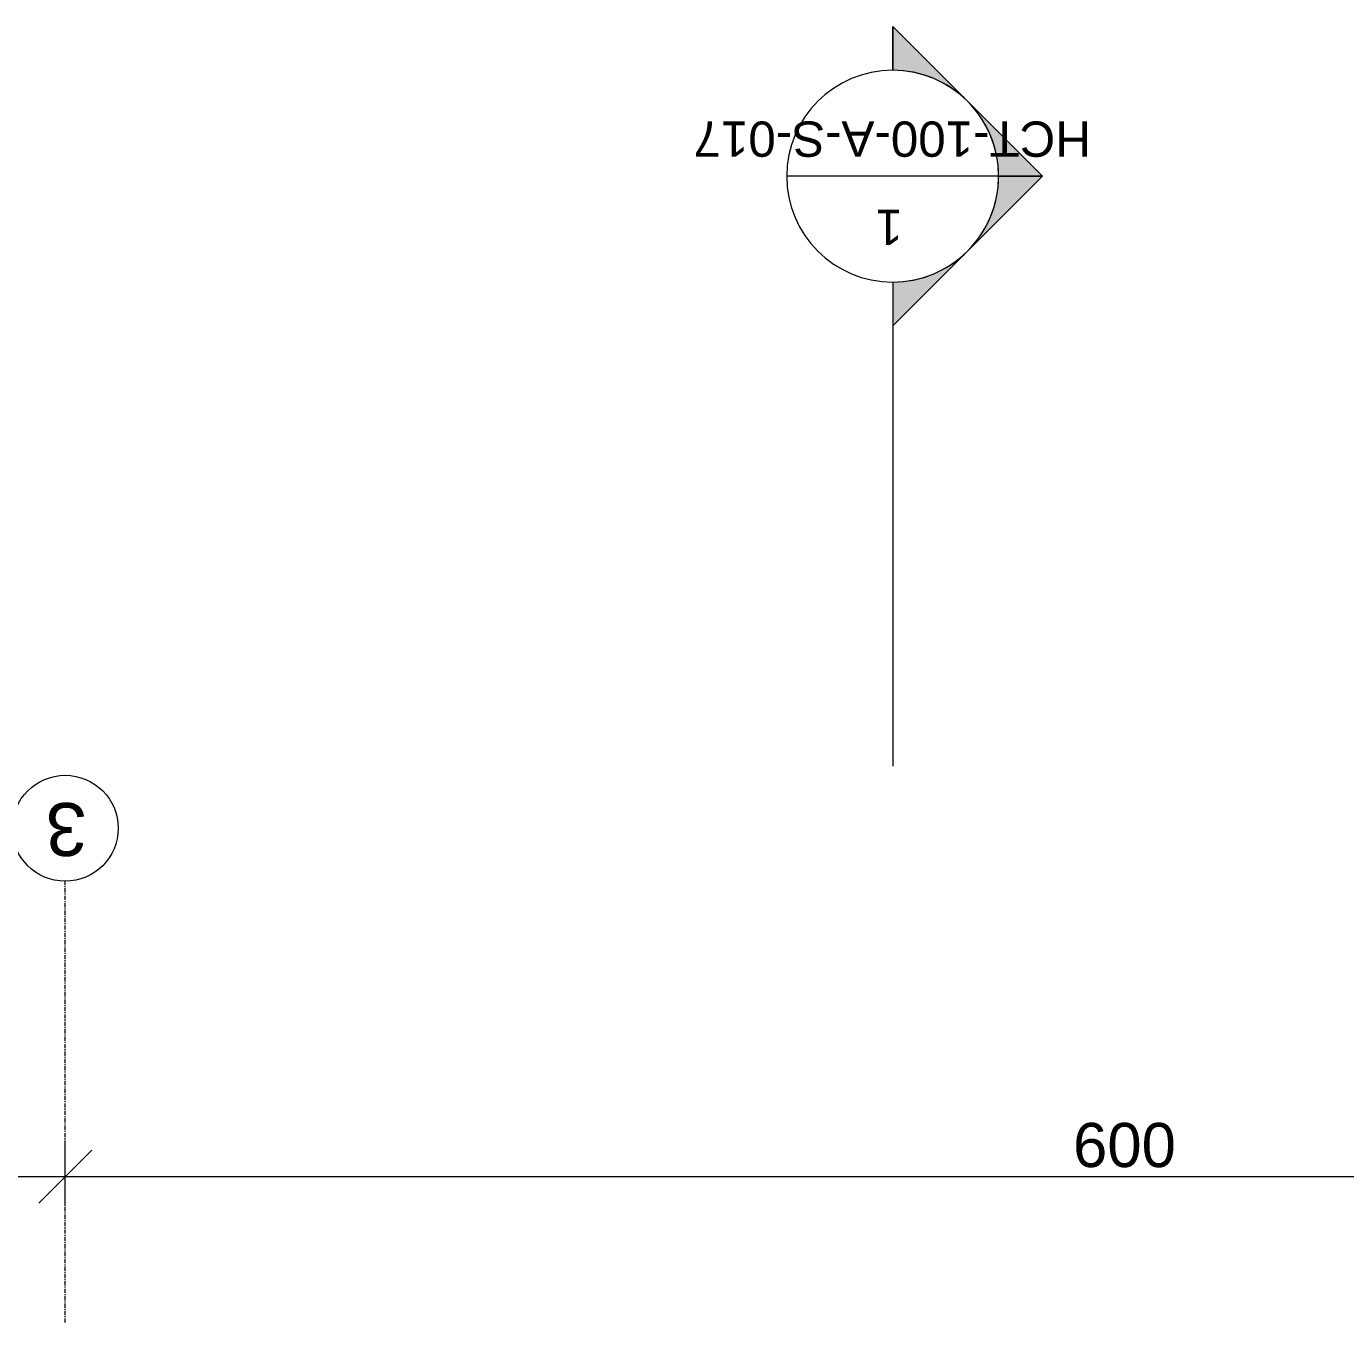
# Model space of a CAD drawing. Header units: centimetres. Extents: x -5566 to 5867, y -120 to 4683.
# Drawn here: x -3798.5 to -3424.9, y 4315.5 to 4682.6 of the extents above; entities that cross this region are included whole.
import ezdxf

# ---------------------------------------------------------------- set-up
doc = ezdxf.new("R2010")
doc.units = ezdxf.units.CM
doc.linetypes.add('Grid Line', pattern=[2.1, 1.2, -0.3, 0.3, -0.3])
for name, color, linetype, lineweight in [('A-ANNO-DIMS', 211, 'Continuous', 5), ('G-ANNO-SYMB', 111, 'Continuous', 5), ('S-GRID', 1, 'Continuous', 5), ('S-GRID-IDEN', 1, 'Continuous', 5)]:
    doc.layers.add(name, color=color, linetype=linetype, lineweight=lineweight)
doc.styles.add('Arial', font='arial.ttf', dxfattribs={"height": 12.5})
doc.styles.add('Arial_1', font='arial.ttf', dxfattribs={"height": 15})
doc.styles.add('Arial_2', font='arial.ttf', dxfattribs={"height": 10})
doc.dimstyles.new('100_200_2_5mm_Arial_cm', dxfattribs={"dimscale": 30.48, "dimtxt": 12.753242, "dimasz": 0.492126, "dimexe": 0.328084, "dimexo": 0.0625, "dimgap": 0.082021, "dimtad": 1, "dimdec": 0, "dimzin": 0, "dimdsep": 46, "dimtxsty": 'Arial', "dimblk1": 'OBLIQUE', "dimblk2": 'OBLIQUE', "dimsah": 1, "dimcen": 0.09, "dimdle": 0.328084, "dimazin": 0, "dimtfac": 1, "dimtdec": 4, "dimtix": 1, "dimtmove": 0, "dimatfit": 3, "dimfxl": 0.328084, "dimfxlon": 1, "dimtvp": 1, "dimtolj": 1, "dimtzin": 0, "dimlwd": 15, "dimlwe": 15, "dimarcsym": 2})

# ---------------------------------------------------------------- blocks, each defined once
blk = doc.blocks.new('Grid - AR_Grid Head - Circle_3mm-767080-Level _9_00')
at = {"layer": 'S-GRID-IDEN'}
blk.add_circle((0, 0), 0.3, dxfattribs=at)
blk = doc.blocks.new('Section - M_Section Head - Filled-24181-Level _9_00')
at = {"layer": 'G-ANNO-SYMB'}
h = blk.add_hatch(color=256, dxfattribs=at)
edge = h.paths.add_edge_path(flags=0)
edge.add_line((-0.6, 0.8485), (-0.6, 0.6))
edge.add_arc((-0.6, 0), 0.6, 90, 135)
edge.add_line((-1.0243, 0.4243), (-0.6, 0.8485))
h = blk.add_hatch(color=256, dxfattribs=at)
edge = h.paths.add_edge_path(flags=0)
edge.add_line((-0.6, 0.8485), (-0.1757, 0.4243))
edge.add_arc((-0.6, 0), 0.6, 45, 90)
edge.add_line((-0.6, 0.6), (-0.6, 0.8485))
h = blk.add_hatch(color=256, dxfattribs=at)
edge = h.paths.add_edge_path(flags=0)
edge.add_line((-1.4485, 0), (-1.0243, 0.4243))
edge.add_arc((-0.6, 0), 0.6, 135, 180)
edge.add_line((-1.2, 0), (-1.4485, 0))
h = blk.add_hatch(color=256, dxfattribs=at)
edge = h.paths.add_edge_path(flags=0)
edge.add_line((0.2485, 0), (0, 0))
edge.add_arc((-0.6, 0), 0.6, 0, 45)
edge.add_line((-0.1757, 0.4243), (0.2485, 0))
at = {"layer": 'G-ANNO-SYMB', "lineweight": 13}
for p, q in [((-0.6, 0.8485), (-1.4485, 0)), ((-0.6, 0.8485), (-1.0243, 0.4243)), ((-0.6, 0.8485), (0.2485, 0)), ((-0.6, 0.6), (-0.6, 0.8485)), ((-0.6, 0.8485), (-0.6, 0.6)), ((-0.1757, 0.4243), (-0.6, 0.8485)), ((-1.0243, 0.4243), (-1.4485, 0)), ((0.2485, 0), (-0.1757, 0.4243)), ((-1.2, 0), (-1.4485, 0)), ((-1.4485, 0), (-1.2, 0)), ((0, 0), (0.2485, 0)), ((0, 0), (0.2485, 0))]:
    blk.add_line(p, q, dxfattribs=at)
for start, end in [(0, 180), (90, 135), (45, 90), (135, 180), (0, 45), (180, 360)]:
    blk.add_arc((-0.6, 0), 0.6, start, end, dxfattribs=at)
blk = doc.blocks.new('_Oblique')
at = {"color": 0, "linetype": 'ByBlock', "lineweight": -2}
blk.add_line((-0.5, -0.5), (0.5, 0.5), dxfattribs=at)
blk = doc.blocks.new('DIMBLOCK51-Level _9_00')
at = {"layer": 'A-ANNO-DIMS', "color": 0, "lineweight": 15, "transparency": 16777216}
for p, q in [((-3787.5, 4348.72), (-3787.5, 4366.82)), ((-3187.5, 4348.72), (-3187.5, 4366.82)), ((-3177.5, 4356.82), (-3797.5, 4356.82))]:
    blk.add_line(p, q, dxfattribs=at)
at = {"layer": 'Defpoints', "color": 0, "transparency": 16777216}
for p in [(-3787.5, 4356.82), (-3787.5, 4346.82), (-3187.5, 4346.82)]:
    blk.add_point(p, dxfattribs=at)
at = {"layer": 'A-ANNO-DIMS', "color": 0, "lineweight": 15, "transparency": 16777216, "xscale": 15, "yscale": 15, "zscale": 15, "rotation": 180}
blk.add_blockref('_Oblique', (-3787.5, 4356.82), dxfattribs=at)
at = {"layer": 'A-ANNO-DIMS', "color": 0, "lineweight": 15, "transparency": 16777216, "xscale": 15, "yscale": 15, "zscale": 15}
blk.add_blockref('_Oblique', (-3187.5, 4356.82), dxfattribs=at)
at = {"layer": 'A-ANNO-DIMS', "color": 0, "lineweight": 15, "transparency": 16777216, "insert": (-3487.5, 4365.7), "char_height": 12.5, "width": 34.6103, "attachment_point": 5, "style": 'Arial'}
blk.add_mtext('\\A1;600', dxfattribs=at)
blk = doc.blocks.new('DIMBLOCK52-Level _9_00')
at = {"layer": 'A-ANNO-DIMS', "color": 0, "lineweight": 15, "transparency": 16777216}
for p, q in [((-4387.5, 4348.72), (-4387.5, 4366.82)), ((-3787.5, 4348.72), (-3787.5, 4366.82)), ((-3777.5, 4356.82), (-4397.5, 4356.82))]:
    blk.add_line(p, q, dxfattribs=at)
at = {"layer": 'Defpoints', "color": 0, "transparency": 16777216}
for p in [(-4387.5, 4356.82), (-4387.5, 4346.82), (-3787.5, 4346.82)]:
    blk.add_point(p, dxfattribs=at)
at = {"layer": 'A-ANNO-DIMS', "color": 0, "lineweight": 15, "transparency": 16777216, "xscale": 15, "yscale": 15, "zscale": 15, "rotation": 180}
blk.add_blockref('_Oblique', (-4387.5, 4356.82), dxfattribs=at)
at = {"layer": 'A-ANNO-DIMS', "color": 0, "lineweight": 15, "transparency": 16777216, "xscale": 15, "yscale": 15, "zscale": 15}
blk.add_blockref('_Oblique', (-3787.5, 4356.82), dxfattribs=at)
at = {"layer": 'A-ANNO-DIMS', "color": 0, "lineweight": 15, "transparency": 16777216, "insert": (-4087.5, 4365.7), "char_height": 12.5, "width": 34.6103, "attachment_point": 5, "style": 'Arial'}
blk.add_mtext('\\A1;600', dxfattribs=at)

msp = doc.modelspace()

# ---------------------------------------------------------------- linework, layer by layer
at = {"layer": 'G-ANNO-SYMB', "lineweight": 13}
msp.add_line((-3523.15, 4640.16), (-3583.15, 4640.16), dxfattribs=at)
at = {"layer": 'G-ANNO-SYMB'}
msp.add_line((-3553.15, 4610.16), (-3553.15, 4473.06), dxfattribs=at)
at = {"layer": 'S-GRID', "linetype": 'Grid Line'}
msp.add_line((-3787.5, 4315.49), (-3787.5, 4440.49), dxfattribs=at)

# ---------------------------------------------------------------- block references
at = {"layer": 'G-ANNO-SYMB', "lineweight": 13, "xscale": 49.99999999999998, "yscale": 49.99999999999998, "zscale": 49.99999999999998, "rotation": 270}
msp.add_blockref('Section - M_Section Head - Filled-24181-Level _9_00', (-3553.15, 4610.16), dxfattribs=at)
at = {"layer": 'S-GRID-IDEN', "xscale": 49.99999999999998, "yscale": 49.99999999999998, "zscale": 49.99999999999998}
msp.add_blockref('Grid - AR_Grid Head - Circle_3mm-767080-Level _9_00', (-3787.5, 4455.49), dxfattribs=at)

# ---------------------------------------------------------------- texts
at = {"layer": 'G-ANNO-SYMB', "char_height": 10, "attachment_point": 1, "rotation": 180, "style": 'Arial_2'}
for s, insert, width in [('HCT-100-A-S-017', (-3497.01, 4645.66), 138.6919), ('1', (-3550.26, 4620.71), 9.6202)]:
    msp.add_mtext(s, dxfattribs=dict(at, insert=insert, width=width))
at = {"layer": 'S-GRID-IDEN', "insert": (-3781.38, 4447.65), "char_height": 15, "width": 14.4304, "attachment_point": 1, "rotation": 180, "style": 'Arial_1'}
msp.add_mtext('3', dxfattribs=at)

# ---------------------------------------------------------------- dimensions: what is measured, and where the dimension line sits
at = {"layer": 'A-ANNO-DIMS', "lineweight": 15}
for base, p1, p2, picture, middle in [((-4387.5, 4356.82), (-3787.5, 4346.82), (-4387.5, 4346.82), 'DIMBLOCK52-Level _9_00', (-4087.5, 4365.7)), ((-3787.5, 4356.82), (-3187.5, 4346.82), (-3787.5, 4346.82), 'DIMBLOCK51-Level _9_00', (-3487.5, 4365.7))]:
    dim = msp.add_linear_dim(base=base, p1=p1, p2=p2, dimstyle='100_200_2_5mm_Arial_cm', override={"dimpost": '<>', "dimfxl": 600}, dxfattribs=at)
    dim.commit()
    dim.dimension.update_dxf_attribs({"geometry": picture, "text_midpoint": middle})

doc.saveas('drawing.dxf')
